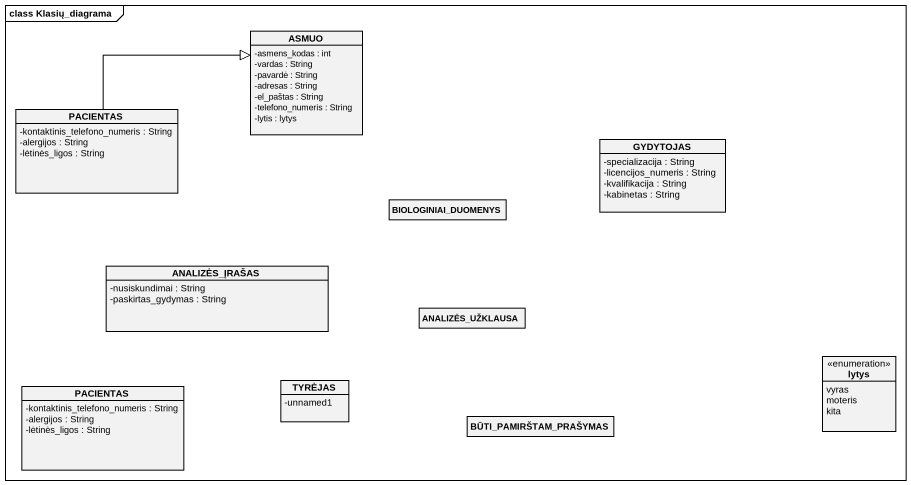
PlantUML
@startuml
mainframe class Klasių_diagrama
hide circle
hide empty members
skinparam classAttributeIconSize 0
class ASMUO {
  -asmens_kodas : int
  -vardas : String
  -pavardė : String
  -adresas : String
  -el_paštas : String
  -telefono_numeris : String
  -lytis : lytys
}
class PACIENTAS {
  -kontaktinis_telefono_numeris : String
  -alergijos : String
  -lėtinės_ligos : String
}
class GYDYTOJAS {
  -specializacija : String
  -licencijos_numeris : String
  -kvalifikacija : String
  -kabinetas : String
}
class BIOLOGINIAI_DUOMENYS
class ANALIZĖS_ĮRAŠAS {
  -nusiskundimai : String
  -paskirtas_gydymas : String
}
class ANALIZĖS_UŽKLAUSA
enum lytys {
  vyras
  moteris
  kita
}
class "PACIENTAS" as PACIENTAS_2 {
  -kontaktinis_telefono_numeris : String
  -alergijos : String
  -lėtinės_ligos : String
}
class TYRĖJAS {
  -unnamed1
}
class BŪTI_PAMIRŠTAM_PRAŠYMAS
PACIENTAS -right-|> ASMUO
@enduml
